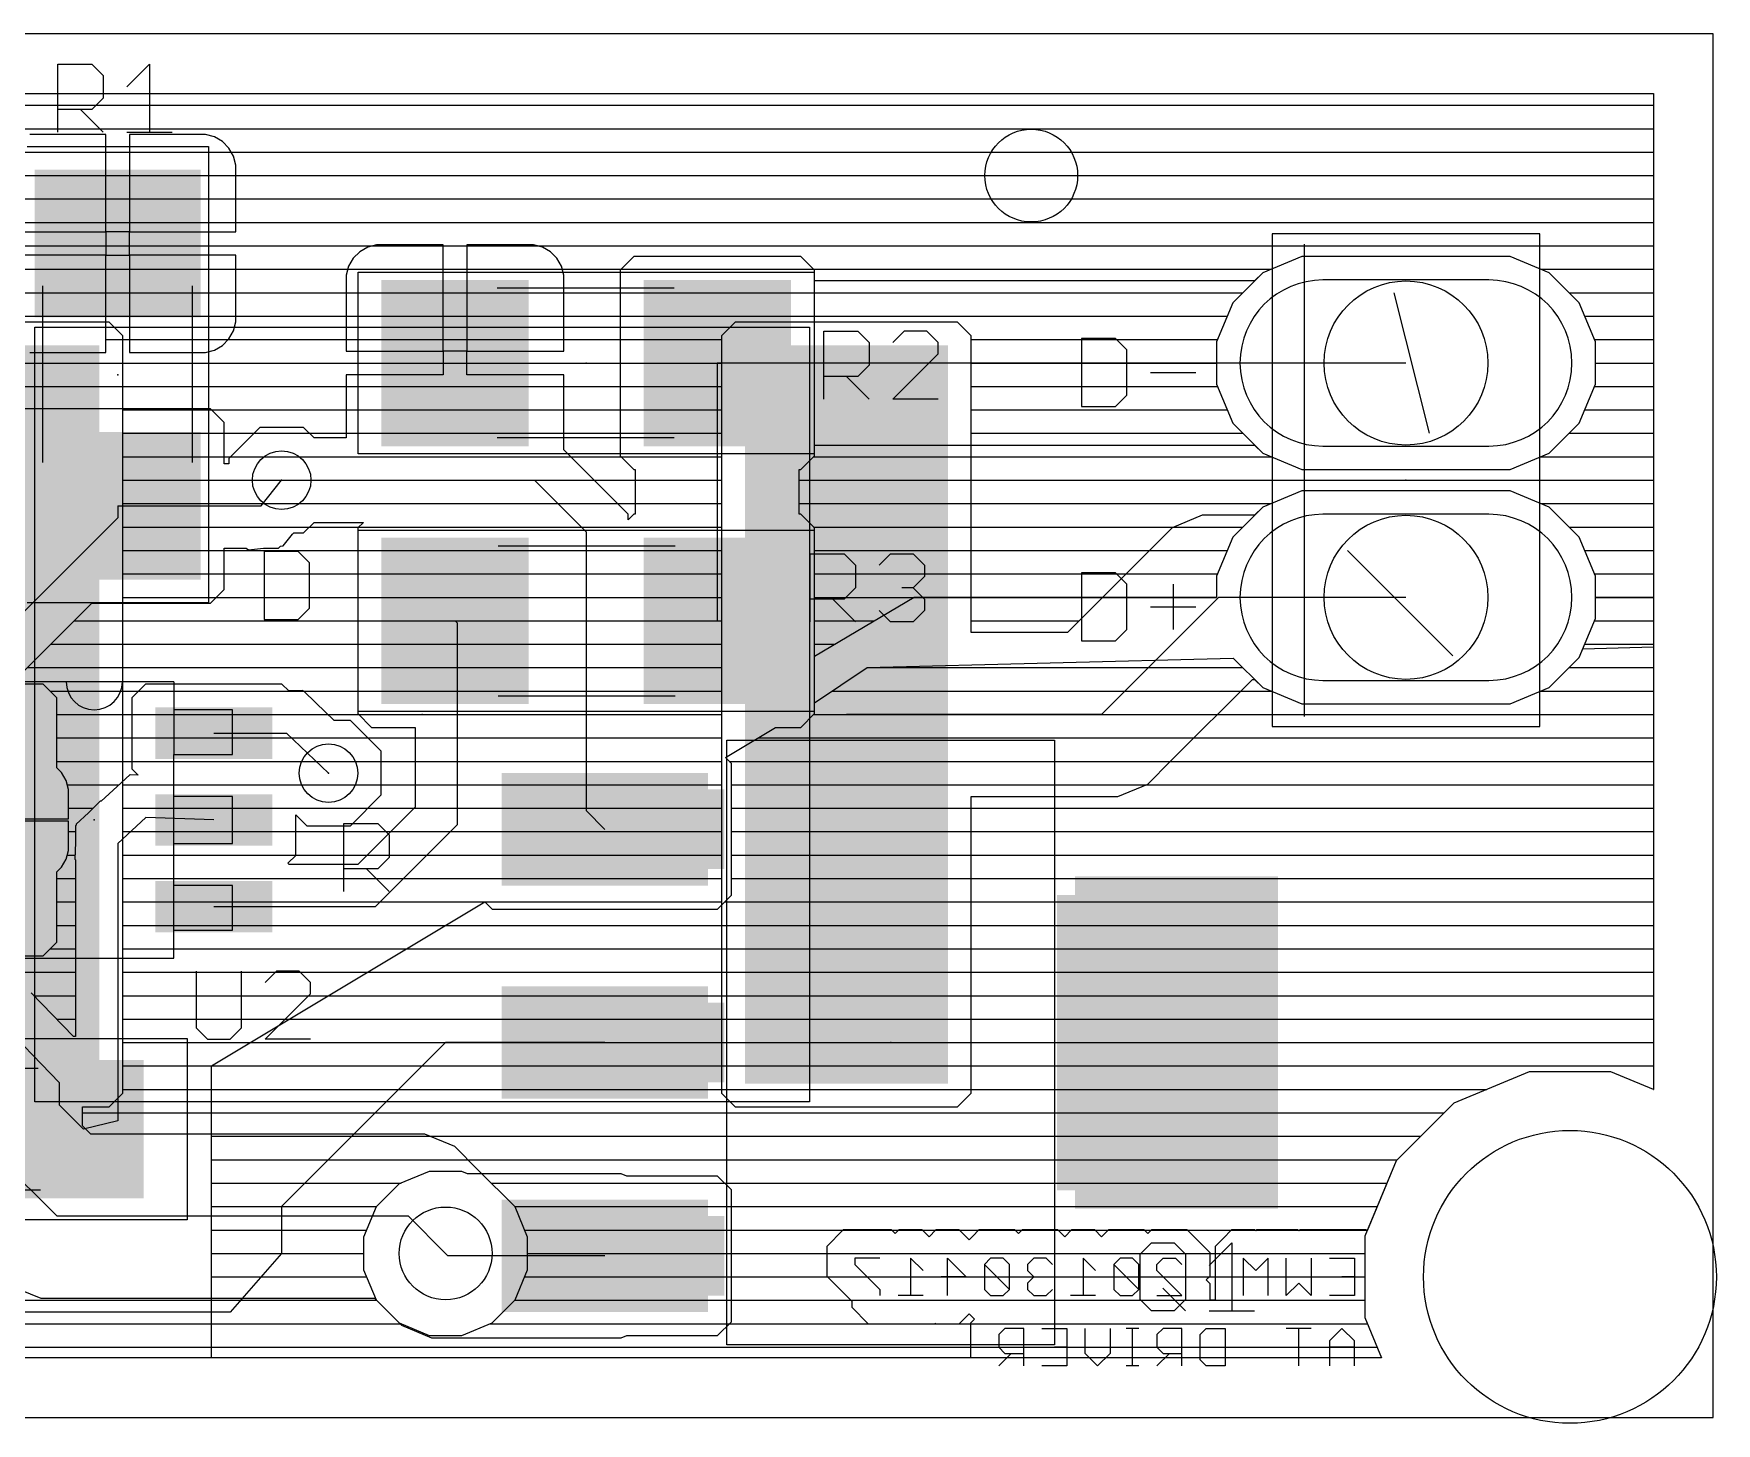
# Model space of a CAD drawing. Extents: x 0 to 1.18, y 0 to 0.59.
# Drawn here: x 0.464 to 1.183, y -0.003 to 0.591 of the extents above; entities that cross this region are included whole.
import ezdxf

# ---------------------------------------------------------------- set-up
doc = ezdxf.new("R2010")
doc.units = 0
for name, color, linetype in [('1', 14, 'CONTINUOUS'), ('16', 174, 'CONTINUOUS'), ('17', 94, 'CONTINUOUS'), ('18', 94, 'CONTINUOUS'), ('20', 178, 'CONTINUOUS'), ('21', 251, 'CONTINUOUS'), ('22', 251, 'CONTINUOUS'), ('23', 178, 'CONTINUOUS'), ('24', 178, 'CONTINUOUS'), ('25', 251, 'CONTINUOUS'), ('39', 14, 'CONTINUOUS'), ('51', 251, 'CONTINUOUS')]:
    doc.layers.add(name, color=color, linetype=linetype)

# ---------------------------------------------------------------- blocks, each defined once
blk = doc.blocks.new('RECT')
blk.add_solid([(-0.5, -0.5), (0.5, -0.5), (-0.5, 0.5), (0.5, 0.5)])
blk = doc.blocks.new('PIE')
blk.add_circle((0, 0), 0.5)
blk = doc.blocks.new('LONGP100')
blk.add_lwpolyline([(-0.5, -0.5), (0.5, -0.5, 1), (0.5, 0.5), (-0.5, 0.5, 1)], format="xyb", close=True)
blk = doc.blocks.new('ROUNDV')
blk.add_circle((0, 0), 0.5)

msp = doc.modelspace()

# ---------------------------------------------------------------- linework, layer by layer
at = {"layer": '1'}
for p, q in [((0.14019, 0.565051), (1.155602, 0.565051)), ((1.155602, 0.565051), (1.155602, 0.35)), ((0.142283, 0.56), (1.155602, 0.56)), ((0.146425, 0.55), (1.155602, 0.55)), ((0.495, 0.54748), (0.462533, 0.54748)), ((0.495, 0.505985), (0.495, 0.54748)), ((0.537467, 0.54748), (0.505, 0.54748)), ((0.505, 0.54748), (0.505, 0.505985)), ((0.541282, 0.546458), (0.537467, 0.54748)), ((0.544702, 0.544483), (0.541282, 0.546458)), ((0.495, 0.54), (0.505, 0.54)), ((0.547495, 0.54169), (0.544702, 0.544483)), ((0.54947, 0.53827), (0.547495, 0.54169)), ((0.548471, 0.54), (1.155602, 0.54)), ((0.550492, 0.534455), (0.54947, 0.53827)), ((0.550492, 0.505984), (0.550492, 0.534455)), ((0.495, 0.53), (0.505, 0.53)), ((0.550492, 0.53), (1.155602, 0.53)), ((0.495, 0.52), (0.505, 0.52)), ((0.550492, 0.52), (1.155602, 0.52)), ((0.405, 0.505984), (0.495, 0.505984)), ((0.495, 0.51), (0.505, 0.51)), ((0.505, 0.505985), (0.495, 0.505985)), ((0.495, 0.505984), (0.495, 0.495984)), ((0.505, 0.495984), (0.505, 0.505984)), ((0.505, 0.505984), (0.550492, 0.505984)), ((0.550492, 0.51), (1.155602, 0.51)), ((0.405, 0.5), (0.495, 0.5)), ((0.495, 0.495984), (0.449508, 0.495984)), ((0.495, 0.454488), (0.495, 0.495984)), ((0.495, 0.495984), (0.505, 0.495984)), ((0.505, 0.5), (0.608709, 0.5)), ((0.550492, 0.495984), (0.505, 0.495984)), ((0.505, 0.495984), (0.505, 0.454488)), ((0.550492, 0.467513), (0.550492, 0.495984)), ((0.603309, 0.497495), (0.600517, 0.494702)), ((0.60673, 0.49947), (0.603309, 0.497495)), ((0.610545, 0.500492), (0.60673, 0.49947)), ((0.639016, 0.500492), (0.610545, 0.500492)), ((0.639016, 0.455), (0.639016, 0.500492)), ((0.639016, 0.5), (0.649015, 0.5)), ((0.677487, 0.500492), (0.649015, 0.500492)), ((0.649015, 0.500492), (0.649015, 0.455)), ((0.681302, 0.49947), (0.677487, 0.500492)), ((0.679323, 0.5), (1.155602, 0.5)), ((0.684722, 0.497495), (0.681302, 0.49947)), ((0.687515, 0.494702), (0.684722, 0.497495)), ((0.495, 0.49), (0.505, 0.49)), ((0.550492, 0.49), (0.598199, 0.49)), ((0.598542, 0.491282), (0.59752, 0.487467)), ((0.600517, 0.494702), (0.598542, 0.491282)), ((0.639016, 0.49), (0.649015, 0.49)), ((0.689489, 0.491282), (0.687515, 0.494702)), ((0.690512, 0.487467), (0.689489, 0.491282)), ((0.689833, 0.49), (0.714854, 0.49)), ((0.720346, 0.495492), (0.714488, 0.489634)), ((0.714488, 0.489634), (0.714488, 0.410366)), ((0.791622, 0.495492), (0.720346, 0.495492)), ((0.79748, 0.489634), (0.791622, 0.495492)), ((0.797114, 0.49), (0.992413, 0.49)), ((0.79748, 0.485), (0.79748, 0.489634)), ((0.988831, 0.488516), (0.985315, 0.485)), ((1.00553, 0.495433), (0.988831, 0.488516)), ((1.09447, 0.495433), (1.00553, 0.495433)), ((1.111169, 0.488516), (1.09447, 0.495433)), ((1.107587, 0.49), (1.155602, 0.49)), ((1.123949, 0.475736), (1.111169, 0.488516)), ((0.59752, 0.487467), (0.59752, 0.455)), ((0.690512, 0.455), (0.690512, 0.487467)), ((0.985315, 0.485), (0.79748, 0.485)), ((0.495, 0.48), (0.505, 0.48)), ((0.550492, 0.48), (0.59752, 0.48)), ((0.639016, 0.48), (0.649015, 0.48)), ((0.690512, 0.48), (0.714488, 0.48)), ((1.119685, 0.48), (1.155602, 0.48)), ((1.130866, 0.459037), (1.123949, 0.475736)), ((0.495, 0.47), (0.505, 0.47)), ((0.54947, 0.463698), (0.550492, 0.467513)), ((0.550492, 0.47), (0.59752, 0.47)), ((0.639016, 0.47), (0.649015, 0.47)), ((0.690512, 0.47), (0.714488, 0.47)), ((1.126325, 0.47), (1.155602, 0.47)), ((0.495, 0.46), (0.505, 0.46)), ((0.544702, 0.457485), (0.547495, 0.460278)), ((0.547217, 0.46), (0.59752, 0.46)), ((0.547495, 0.460278), (0.54947, 0.463698)), ((0.639016, 0.46), (0.649015, 0.46)), ((0.690512, 0.46), (0.714488, 0.46)), ((1.130467, 0.46), (1.155602, 0.46)), ((0.462533, 0.454488), (0.495, 0.454488)), ((0.505, 0.454488), (0.537467, 0.454488)), ((0.537467, 0.454488), (0.541282, 0.45551)), ((0.541282, 0.45551), (0.544702, 0.457485)), ((0.59752, 0.455), (0.639015, 0.455)), ((0.639015, 0.455), (0.639015, 0.445)), ((0.649015, 0.455), (0.639016, 0.455)), ((0.649016, 0.445), (0.649016, 0.455)), ((0.649016, 0.455), (0.690512, 0.455)), ((1.130866, 0.440963), (1.130866, 0.459037)), ((0.185456, 0.45), (0.639015, 0.45)), ((0.649016, 0.45), (0.714488, 0.45)), ((1.05, 0.45), (0.755984, 0.45)), ((0.755984, 0.45), (0.755984, 0.34)), ((1.130866, 0.45), (1.155602, 0.45)), ((0.175456, 0.44), (0.59752, 0.44)), ((0.639015, 0.445), (0.59752, 0.445)), ((0.59752, 0.445), (0.59752, 0.418)), ((0.690512, 0.445), (0.649016, 0.445)), ((0.690512, 0.412944), (0.690512, 0.445)), ((0.690512, 0.44), (0.714488, 0.44)), ((1.123949, 0.424264), (1.130866, 0.440963)), ((1.130467, 0.44), (1.155602, 0.44)), ((0.539634, 0.430512), (0.460366, 0.430512)), ((0.545492, 0.424654), (0.539634, 0.430512)), ((0.540146, 0.43), (0.59752, 0.43)), ((0.545492, 0.407016), (0.545492, 0.424654)), ((0.690512, 0.43), (0.714488, 0.43)), ((1.111169, 0.411484), (1.123949, 0.424264)), ((1.126325, 0.43), (1.155602, 0.43)), ((0.545492, 0.42), (0.55818, 0.42)), ((0.56068, 0.4225), (0.5475, 0.40932)), ((0.57932, 0.4225), (0.56068, 0.4225)), ((0.58382, 0.418), (0.57932, 0.4225)), ((0.58182, 0.42), (0.59752, 0.42)), ((0.59752, 0.418), (0.58382, 0.418)), ((0.690512, 0.42), (0.714488, 0.42)), ((1.119685, 0.42), (1.155602, 0.42)), ((0.545492, 0.41), (0.54818, 0.41)), ((0.707456, 0.396), (0.690512, 0.412944)), ((0.693456, 0.41), (0.714854, 0.41)), ((0.714488, 0.410366), (0.720346, 0.404508)), ((0.791622, 0.404508), (0.79748, 0.410366)), ((0.797115, 0.41), (0.992413, 0.41)), ((0.79748, 0.410366), (0.79748, 0.415)), ((0.79748, 0.415), (0.985315, 0.415)), ((0.985315, 0.415), (0.988831, 0.411484)), ((0.988831, 0.411484), (1.00553, 0.404567)), ((1.09447, 0.404567), (1.111169, 0.411484)), ((1.107587, 0.41), (1.155602, 0.41)), ((0.5475, 0.407016), (0.545492, 0.407016)), ((0.5475, 0.40932), (0.5475, 0.407016)), ((0.720346, 0.404508), (0.720984, 0.404508)), ((0.720984, 0.404508), (0.720984, 0.385492)), ((0.790984, 0.385492), (0.790984, 0.404508)), ((0.790984, 0.404508), (0.791622, 0.404508)), ((1.00553, 0.404567), (1.09447, 0.404567)), ((0.561205, 0.389016), (0.57, 0.4)), ((0.57, 0.4), (0.678, 0.4)), ((0.678, 0.4), (0.7, 0.378)), ((0.703456, 0.4), (0.720984, 0.4)), ((0.718, 0.385456), (0.707456, 0.396)), ((0.790984, 0.4), (1.155602, 0.4)), ((1.00553, 0.395433), (0.988831, 0.388516)), ((1.09447, 0.395433), (1.00553, 0.395433)), ((1.111169, 0.388516), (1.09447, 0.395433)), ((0.5, 0.389016), (0.5, 0.384)), ((0.5, 0.389016), (0.561205, 0.389016)), ((0.713456, 0.39), (0.720984, 0.39)), ((0.790984, 0.39), (0.992413, 0.39)), ((0.988831, 0.388516), (0.976051, 0.375736)), ((1.107587, 0.39), (1.155602, 0.39)), ((1.123949, 0.375736), (1.111169, 0.388516)), ((0.5, 0.384), (0.439, 0.323)), ((0.57932, 0.3775), (0.58382, 0.382)), ((0.58382, 0.382), (0.604886, 0.382)), ((0.604886, 0.382), (0.60252, 0.379634)), ((0.720346, 0.385492), (0.718, 0.383146)), ((0.718, 0.383146), (0.718, 0.385456)), ((0.720984, 0.385492), (0.720346, 0.385492)), ((0.791622, 0.385492), (0.790984, 0.385492)), ((0.79748, 0.379634), (0.791622, 0.385492)), ((0.570595, 0.371945), (0.574634, 0.37699)), ((0.574634, 0.37699), (0.575145, 0.3775)), ((0.575145, 0.3775), (0.57932, 0.3775)), ((0.58182, 0.38), (0.602886, 0.38)), ((0.60252, 0.379634), (0.60252, 0.300366)), ((0.7, 0.378), (0.7, 0.258976)), ((0.797114, 0.38), (0.980315, 0.38)), ((0.79748, 0.324754), (0.79748, 0.379634)), ((0.976051, 0.375736), (0.969134, 0.359037)), ((1.119685, 0.38), (1.155602, 0.38)), ((1.130866, 0.359037), (1.123949, 0.375736)), ((0.545492, 0.353377), (0.545492, 0.371016)), ((0.545492, 0.371016), (0.554886, 0.371016)), ((0.545492, 0.37), (0.60252, 0.37)), ((0.554886, 0.371016), (0.555774, 0.370305)), ((0.555774, 0.370305), (0.562197, 0.371016)), ((0.562197, 0.371016), (0.568661, 0.371016)), ((0.568661, 0.371016), (0.569465, 0.37182)), ((0.569465, 0.37182), (0.570595, 0.371945)), ((0.79748, 0.37), (0.973675, 0.37)), ((1.126325, 0.37), (1.155602, 0.37)), ((0.545492, 0.36), (0.60252, 0.36)), ((0.79748, 0.36), (0.969533, 0.36)), ((1.130467, 0.36), (1.155602, 0.36)), ((0.539634, 0.34752), (0.545492, 0.353377)), ((0.969134, 0.359037), (0.969134, 0.35)), ((1.130866, 0.35), (1.130866, 0.359037)), ((0.457, 0.315544), (0.488975, 0.34752)), ((0.488975, 0.34752), (0.539634, 0.34752)), ((0.542115, 0.35), (0.60252, 0.35)), ((0.84, 0.35), (0.79748, 0.324754)), ((0.79748, 0.35), (0.969134, 0.35)), ((0.969134, 0.35), (0.84, 0.35)), ((1.155602, 0.35), (1.130866, 0.35)), ((1.130866, 0.35), (1.155602, 0.35)), ((0.481456, 0.34), (0.60252, 0.34)), ((0.645, 0.339016), (0.644016, 0.34)), ((0.645, 0.253), (0.645, 0.339016)), ((0.79748, 0.34), (0.823158, 0.34)), ((0.471456, 0.33), (0.60252, 0.33)), ((0.79748, 0.33), (0.806316, 0.33)), ((0.82, 0.32), (0.976204, 0.324111)), ((0.976204, 0.324111), (0.988831, 0.311484)), ((1.111169, 0.311484), (1.123949, 0.324264)), ((1.123949, 0.324264), (1.125513, 0.32804)), ((1.125513, 0.32804), (1.155602, 0.328832)), ((1.155602, 0.328832), (1.155602, 0.139962)), ((0.461456, 0.32), (0.60252, 0.32)), ((0.79748, 0.304987), (0.82, 0.32)), ((0.82, 0.32), (0.980315, 0.32)), ((1.119685, 0.32), (1.155602, 0.32)), ((0.468142, 0.313), (0.457, 0.313)), ((0.474, 0.307142), (0.468142, 0.313)), ((0.471142, 0.31), (0.508858, 0.31)), ((0.511858, 0.313), (0.506, 0.307142)), ((0.570142, 0.313), (0.511858, 0.313)), ((0.573103, 0.310039), (0.570142, 0.313)), ((0.578939, 0.310205), (0.573103, 0.310039)), ((0.579156, 0.31), (0.578939, 0.310205)), ((0.579456, 0.31), (0.579156, 0.31)), ((0.579156, 0.31), (0.60252, 0.31)), ((0.584546, 0.30491), (0.579456, 0.31)), ((0.805, 0.31), (0.992413, 0.31)), ((0.988831, 0.311484), (1.00553, 0.304567)), ((1.09447, 0.304567), (1.111169, 0.311484)), ((1.107587, 0.31), (1.155602, 0.31)), ((0.474, 0.277213), (0.474, 0.307142)), ((0.506, 0.307142), (0.506, 0.276858)), ((0.592392, 0.2975), (0.584546, 0.30491)), ((0.79748, 0.300366), (0.79748, 0.304987)), ((1.00553, 0.304567), (1.09447, 0.304567)), ((0.474, 0.3), (0.506, 0.3)), ((0.589745, 0.3), (0.602885, 0.3)), ((0.59932, 0.2975), (0.592392, 0.2975)), ((0.6125, 0.28432), (0.59932, 0.2975)), ((0.60252, 0.300366), (0.608377, 0.294508)), ((0.791622, 0.294508), (0.79748, 0.300366)), ((0.797115, 0.3), (1.155602, 0.3)), ((0.474, 0.29), (0.506, 0.29)), ((0.541, 0.292), (0.572, 0.292)), ((0.572, 0.292), (0.59, 0.275)), ((0.60682, 0.29), (0.627, 0.29)), ((0.608377, 0.294508), (0.627, 0.294508)), ((0.627, 0.294508), (0.627, 0.260456)), ((0.759444, 0.281666), (0.780847, 0.294508)), ((0.773333, 0.29), (1.155602, 0.29)), ((0.780847, 0.294508), (0.791622, 0.294508)), ((0.6125, 0.26568), (0.6125, 0.28432)), ((0.761988, 0.279122), (0.759444, 0.281666)), ((0.474, 0.28), (0.506, 0.28)), ((0.476003, 0.27521), (0.474, 0.277213)), ((0.477978, 0.27179), (0.476003, 0.27521)), ((0.505169, 0.274246), (0.499768, 0.269206)), ((0.505264, 0.274243), (0.505169, 0.274246)), ((0.505333, 0.274307), (0.505264, 0.274243)), ((0.508697, 0.27416), (0.505333, 0.274307)), ((0.506, 0.276858), (0.508697, 0.27416)), ((0.6125, 0.28), (0.627, 0.28)), ((0.76111, 0.28), (1.155602, 0.28)), ((0.761988, 0.222846), (0.761988, 0.279122)), ((0.479, 0.267975), (0.477978, 0.27179)), ((0.478457, 0.27), (0.500619, 0.27)), ((0.479, 0.2555), (0.479, 0.267975)), ((0.499768, 0.269206), (0.492998, 0.263)), ((0.6125, 0.27), (0.627, 0.27)), ((0.761988, 0.27), (1.155602, 0.27)), ((0.479, 0.26), (0.489544, 0.26)), ((0.492544, 0.263), (0.487548, 0.258004)), ((0.492998, 0.263), (0.492544, 0.263)), ((0.59932, 0.2525), (0.6125, 0.26568)), ((0.627, 0.260456), (0.602544, 0.236)), ((0.60682, 0.26), (0.626544, 0.26)), ((0.7, 0.258976), (0.707992, 0.250984)), ((0.761988, 0.26), (1.155602, 0.26)), ((0.439501, 0.2555), (0.479, 0.2555)), ((0.479, 0.2545), (0.439501, 0.2545)), ((0.479, 0.242025), (0.479, 0.2545)), ((0.482321, 0.252777), (0.482, 0.252456)), ((0.482, 0.252456), (0.482, 0.245391)), ((0.482341, 0.253231), (0.482321, 0.252777)), ((0.487548, 0.258004), (0.482341, 0.253231)), ((0.512, 0.256), (0.5, 0.245)), ((0.541, 0.255), (0.512, 0.256)), ((0.576, 0.239858), (0.576, 0.25718)), ((0.576, 0.25718), (0.58068, 0.2525)), ((0.58068, 0.2525), (0.59932, 0.2525)), ((0.61, 0.218), (0.645, 0.253)), ((0.479, 0.25), (0.482, 0.25)), ((0.482, 0.245391), (0.481693, 0.238333)), ((0.5, 0.245), (0.5, 0.126535)), ((0.576, 0.25), (0.616544, 0.25)), ((0.761988, 0.25), (1.155602, 0.25)), ((0.476003, 0.23479), (0.477978, 0.23821)), ((0.477978, 0.23821), (0.479, 0.242025)), ((0.478457, 0.24), (0.481766, 0.24)), ((0.481693, 0.238333), (0.482, 0.237998)), ((0.482, 0.237998), (0.482, 0.162527)), ((0.572642, 0.2365), (0.576, 0.239858)), ((0.576, 0.24), (0.606544, 0.24)), ((0.761988, 0.24), (1.155602, 0.24)), ((0.474, 0.232787), (0.476003, 0.23479)), ((0.474, 0.202858), (0.474, 0.232787)), ((0.474, 0.23), (0.482, 0.23)), ((0.573142, 0.236), (0.572642, 0.2365)), ((0.602544, 0.236), (0.573142, 0.236)), ((0.761988, 0.23), (1.155602, 0.23)), ((0.75613, 0.216988), (0.761988, 0.222846)), ((0.474, 0.22), (0.482, 0.22)), ((0.54, 0.15), (0.656776, 0.220066)), ((0.541, 0.218), (0.61, 0.218)), ((0.656667, 0.22), (0.656842, 0.22)), ((0.656776, 0.220066), (0.659854, 0.216988)), ((0.659854, 0.216988), (0.75613, 0.216988)), ((0.759142, 0.22), (1.155602, 0.22)), ((0.474, 0.21), (0.482, 0.21)), ((0.64, 0.21), (1.155602, 0.21)), ((0.468142, 0.197), (0.474, 0.202858)), ((0.409858, 0.197), (0.468142, 0.197)), ((0.471142, 0.2), (0.482, 0.2)), ((0.623333, 0.2), (1.155602, 0.2)), ((0.454565, 0.19), (0.482, 0.19)), ((0.606667, 0.19), (1.155602, 0.19)), ((0.481151, 0.162527), (0.463, 0.181283)), ((0.464242, 0.18), (0.482, 0.18)), ((0.59, 0.18), (1.155602, 0.18)), ((0.445, 0.174), (0.475, 0.143)), ((0.473919, 0.17), (0.482, 0.17)), ((0.573333, 0.17), (1.155602, 0.17)), ((0.482, 0.162527), (0.481151, 0.162527)), ((0.556667, 0.16), (1.155602, 0.16)), ((0.64, 0.16), (0.57, 0.09)), ((0.707992, 0.16), (0.64, 0.16)), ((0.707992, 0.16), (0.952008, 0.16)), ((0.54, 0.0255), (0.54, 0.15)), ((0.54, 0.15), (1.155602, 0.15)), ((1.102595, 0.1475), (1.070435, 0.134179)), ((1.137405, 0.1475), (1.102595, 0.1475)), ((1.155602, 0.139962), (1.137405, 0.1475)), ((0.475, 0.143), (0.475, 0.133465)), ((0.54, 0.14), (1.084489, 0.14)), ((1.155511, 0.14), (1.155602, 0.14)), ((0.475, 0.133465), (0.485465, 0.123)), ((0.54, 0.13), (1.066256, 0.13)), ((1.070435, 0.134179), (1.045821, 0.109565)), ((0.5, 0.126535), (0.485465, 0.123)), ((0.54, 0.12), (1.056256, 0.12)), ((0.54, 0.11), (1.046256, 0.11)), ((1.045821, 0.109565), (1.0325, 0.077405)), ((0.633038, 0.105), (0.620174, 0.099672)), ((0.646962, 0.105), (0.633038, 0.105)), ((0.649338, 0.104016), (0.646962, 0.105)), ((0.714954, 0.104016), (0.649338, 0.104016)), ((0.717378, 0.103012), (0.714954, 0.104016)), ((0.75613, 0.103012), (0.717378, 0.103012)), ((0.761988, 0.097154), (0.75613, 0.103012)), ((0.54, 0.1), (0.620967, 0.1)), ((0.620174, 0.099672), (0.610328, 0.089826)), ((0.759142, 0.1), (1.041859, 0.1)), ((0.761988, 0.040877), (0.761988, 0.097154)), ((0.54, 0.09), (0.610503, 0.09)), ((0.57, 0.09), (0.57, 0.07)), ((0.610328, 0.089826), (0.605, 0.076962)), ((0.761988, 0.09), (1.037717, 0.09)), ((0.54, 0.08), (0.606258, 0.08)), ((0.761988, 0.08), (1.033575, 0.08)), ((0.605, 0.076962), (0.605, 0.063038)), ((1.0325, 0.077405), (1.0325, 0.042595)), ((0.54, 0.07), (0.605, 0.07)), ((0.57, 0.07), (0.548, 0.045)), ((0.640984, 0.069016), (0.64, 0.07)), ((0.707992, 0.069016), (0.640984, 0.069016)), ((0.761988, 0.07), (1.0325, 0.07)), ((0.54, 0.06), (0.606258, 0.06)), ((0.605, 0.063038), (0.610328, 0.050174)), ((0.761988, 0.06), (1.0325, 0.06)), ((0.548, 0.045), (0.139, 0.045)), ((0.54, 0.05), (0.610502, 0.05)), ((0.610328, 0.050174), (0.621158, 0.039344)), ((0.761988, 0.05), (1.0325, 0.05)), ((0.54, 0.04), (0.620502, 0.04)), ((0.621158, 0.039344), (0.634022, 0.034016)), ((0.75613, 0.03502), (0.761988, 0.040877)), ((0.761111, 0.04), (1.033575, 0.04)), ((1.0325, 0.042595), (1.039581, 0.0255)), ((0.54, 0.03), (1.037717, 0.03)), ((0.634022, 0.034016), (0.714954, 0.034016)), ((0.714954, 0.034016), (0.717378, 0.03502)), ((0.717378, 0.03502), (0.75613, 0.03502)), ((1.039581, 0.0255), (0.54, 0.0255))]:
    msp.add_line(p, q, dxfattribs=at)
at = {"layer": '16'}
for p, q in [((0.14019, 0.565051), (1.155602, 0.565051)), ((1.155602, 0.565051), (1.155602, 0.139962)), ((0.142283, 0.56), (1.155602, 0.56)), ((0.146425, 0.55), (1.155602, 0.55)), ((0.1475, 0.54), (1.155602, 0.54)), ((0.1475, 0.53), (1.155602, 0.53)), ((0.1475, 0.52), (1.155602, 0.52)), ((0.146425, 0.51), (1.155602, 0.51)), ((0.142283, 0.5), (1.155602, 0.5)), ((0.138141, 0.49), (0.992413, 0.49)), ((0.988831, 0.488516), (0.976051, 0.475736)), ((1.00553, 0.495433), (0.988831, 0.488516)), ((1.09447, 0.495433), (1.00553, 0.495433)), ((1.111169, 0.488516), (1.09447, 0.495433)), ((1.107587, 0.49), (1.155602, 0.49)), ((1.123949, 0.475736), (1.111169, 0.488516)), ((0.133744, 0.48), (0.980315, 0.48)), ((0.976051, 0.475736), (0.969134, 0.459037)), ((1.119685, 0.48), (1.155602, 0.48)), ((1.130866, 0.459037), (1.123949, 0.475736)), ((0.123744, 0.47), (0.973675, 0.47)), ((0.496347, 0.46748), (0.401448, 0.46748)), ((0.502205, 0.461622), (0.496347, 0.46748)), ((0.763653, 0.46748), (0.757795, 0.461622)), ((0.858552, 0.46748), (0.763653, 0.46748)), ((0.864409, 0.461622), (0.858552, 0.46748)), ((1.126325, 0.47), (1.155602, 0.47)), ((0.502205, 0.138377), (0.502205, 0.461622)), ((0.502205, 0.46), (0.757795, 0.46)), ((0.757795, 0.461622), (0.757795, 0.138377)), ((0.864409, 0.335), (0.864409, 0.461622)), ((0.864409, 0.46), (0.969533, 0.46)), ((1.130467, 0.46), (1.155602, 0.46)), ((0.969134, 0.459037), (0.969134, 0.440963)), ((1.130866, 0.440963), (1.130866, 0.459037)), ((0.502205, 0.45), (0.757795, 0.45)), ((0.864409, 0.45), (0.969134, 0.45)), ((1.130866, 0.45), (1.155602, 0.45)), ((0.502205, 0.44), (0.757795, 0.44)), ((0.864409, 0.44), (0.969533, 0.44)), ((0.969134, 0.440963), (0.976051, 0.424264)), ((1.123949, 0.424264), (1.130866, 0.440963)), ((1.130467, 0.44), (1.155602, 0.44)), ((0.502205, 0.43), (0.757795, 0.43)), ((0.864409, 0.43), (0.973675, 0.43)), ((0.976051, 0.424264), (0.988831, 0.411484)), ((1.111169, 0.411484), (1.123949, 0.424264)), ((1.126325, 0.43), (1.155602, 0.43)), ((0.502205, 0.42), (0.757795, 0.42)), ((0.864409, 0.42), (0.980315, 0.42)), ((1.119685, 0.42), (1.155602, 0.42)), ((0.502205, 0.41), (0.757795, 0.41)), ((0.864409, 0.41), (0.992413, 0.41)), ((0.988831, 0.411484), (1.00553, 0.404567)), ((1.09447, 0.404567), (1.111169, 0.411484)), ((1.107587, 0.41), (1.155602, 0.41)), ((1.00553, 0.404567), (1.09447, 0.404567)), ((0.502205, 0.4), (0.757795, 0.4)), ((0.864409, 0.4), (1.155602, 0.4)), ((1.00553, 0.395433), (0.988831, 0.388516)), ((1.09447, 0.395433), (1.00553, 0.395433)), ((1.111169, 0.388516), (1.09447, 0.395433)), ((0.502205, 0.39), (0.757795, 0.39)), ((0.864409, 0.39), (0.992413, 0.39)), ((0.988831, 0.388516), (0.985315, 0.385)), ((1.107587, 0.39), (1.155602, 0.39)), ((1.123949, 0.375736), (1.111169, 0.388516)), ((0.963038, 0.385), (0.950174, 0.379672)), ((0.985315, 0.385), (0.963038, 0.385)), ((0.502205, 0.38), (0.757795, 0.38)), ((0.864409, 0.38), (0.950967, 0.38)), ((0.950174, 0.379672), (0.905502, 0.335)), ((1.119685, 0.38), (1.155602, 0.38)), ((1.130866, 0.359037), (1.123949, 0.375736)), ((0.502205, 0.37), (0.757795, 0.37)), ((0.864409, 0.37), (0.940503, 0.37)), ((1.126325, 0.37), (1.155602, 0.37)), ((0.502205, 0.36), (0.757795, 0.36)), ((0.864409, 0.36), (0.930503, 0.36)), ((1.130467, 0.36), (1.155602, 0.36)), ((1.130866, 0.340963), (1.130866, 0.359037)), ((0.502205, 0.35), (0.757795, 0.35)), ((0.864409, 0.35), (0.920503, 0.35)), ((0.97, 0.35), (0.92, 0.3)), ((1.05, 0.35), (0.97, 0.35)), ((1.130866, 0.35), (1.155602, 0.35)), ((0.502205, 0.34), (0.757795, 0.34)), ((0.864409, 0.34), (0.910503, 0.34)), ((1.123949, 0.324264), (1.130866, 0.340963)), ((1.130467, 0.34), (1.155602, 0.34)), ((0.905502, 0.335), (0.864409, 0.335)), ((0.502205, 0.33), (0.757795, 0.33)), ((1.111169, 0.311484), (1.123949, 0.324264)), ((1.126325, 0.33), (1.155602, 0.33)), ((0.502205, 0.32), (0.757795, 0.32)), ((1.119685, 0.32), (1.155602, 0.32)), ((0.502205, 0.31), (0.757795, 0.31)), ((0.949672, 0.280174), (0.984497, 0.315)), ((0.979497, 0.31), (0.992413, 0.31)), ((0.984497, 0.315), (0.985315, 0.315)), ((0.985315, 0.315), (0.988831, 0.311484)), ((0.988831, 0.311484), (1.00553, 0.304567)), ((1.09447, 0.304567), (1.111169, 0.311484)), ((1.107587, 0.31), (1.155602, 0.31)), ((1.00553, 0.304567), (1.09447, 0.304567)), ((0.502205, 0.3), (0.757795, 0.3)), ((0.92, 0.3), (0.811102, 0.3)), ((0.969497, 0.3), (1.155602, 0.3)), ((0.502205, 0.29), (0.757795, 0.29)), ((0.959497, 0.29), (1.155602, 0.29)), ((0.939826, 0.270328), (0.949672, 0.280174)), ((0.502205, 0.28), (0.757795, 0.28)), ((0.949497, 0.28), (1.155602, 0.28)), ((0.502205, 0.27), (0.757795, 0.27)), ((0.926962, 0.265), (0.939826, 0.270328)), ((0.939033, 0.27), (1.155602, 0.27)), ((0.502205, 0.26), (0.757795, 0.26)), ((0.864409, 0.138377), (0.864409, 0.265)), ((0.864409, 0.265), (0.926962, 0.265)), ((0.864409, 0.26), (1.155602, 0.26)), ((0.502205, 0.25), (0.757795, 0.25)), ((0.864409, 0.25), (1.155602, 0.25)), ((0.502205, 0.24), (0.757795, 0.24)), ((0.864409, 0.24), (1.155602, 0.24)), ((0.502205, 0.23), (0.757795, 0.23)), ((0.864409, 0.23), (1.155602, 0.23)), ((0.502205, 0.22), (0.757795, 0.22)), ((0.864409, 0.22), (1.155602, 0.22)), ((0.502205, 0.21), (0.757795, 0.21)), ((0.864409, 0.21), (1.155602, 0.21)), ((0.502205, 0.2), (0.757795, 0.2)), ((0.864409, 0.2), (1.155602, 0.2)), ((0.502205, 0.19), (0.757795, 0.19)), ((0.864409, 0.19), (1.155602, 0.19)), ((0.502205, 0.18), (0.757795, 0.18)), ((0.864409, 0.18), (1.155602, 0.18)), ((0.502205, 0.17), (0.757795, 0.17)), ((0.864409, 0.17), (1.155602, 0.17)), ((0.502205, 0.16), (0.757795, 0.16)), ((0.864409, 0.16), (1.155602, 0.16)), ((0.502205, 0.15), (0.757795, 0.15)), ((0.864409, 0.15), (1.155602, 0.15)), ((1.102595, 0.1475), (1.070435, 0.134179)), ((1.137405, 0.1475), (1.102595, 0.1475)), ((1.155602, 0.139962), (1.137405, 0.1475)), ((0.496347, 0.13252), (0.502205, 0.138377)), ((0.502205, 0.14), (0.757795, 0.14)), ((0.757795, 0.138377), (0.763653, 0.13252)), ((0.858552, 0.13252), (0.864409, 0.138377)), ((0.864409, 0.14), (1.084489, 0.14)), ((1.155511, 0.14), (1.155602, 0.14)), ((0.485, 0.124497), (0.485, 0.13252)), ((0.485, 0.13252), (0.496347, 0.13252)), ((0.485, 0.13), (1.066256, 0.13)), ((0.763653, 0.13252), (0.858552, 0.13252)), ((1.070435, 0.134179), (1.045821, 0.109565)), ((0.488592, 0.120905), (0.485, 0.124497)), ((0.631056, 0.120905), (0.488592, 0.120905)), ((0.64392, 0.115577), (0.631056, 0.120905)), ((0.633242, 0.12), (1.056256, 0.12)), ((0.653766, 0.105731), (0.64392, 0.115577)), ((0.474094, 0.085906), (0.45, 0.11)), ((0.649497, 0.11), (1.046256, 0.11)), ((1.045821, 0.109565), (1.033402, 0.079582)), ((0.669672, 0.089826), (0.653766, 0.105731)), ((0.659497, 0.1), (1.041859, 0.1)), ((0.669497, 0.09), (1.037717, 0.09)), ((0.675, 0.076962), (0.669672, 0.089826)), ((0.624094, 0.085906), (0.474094, 0.085906)), ((0.624094, 0.085906), (0.64, 0.07)), ((0.673742, 0.08), (0.809767, 0.08)), ((0.809781, 0.080014), (0.802751, 0.072984)), ((0.830398, 0.080014), (0.809781, 0.080014)), ((0.831966, 0.078445), (0.830398, 0.080014)), ((0.830411, 0.08), (0.833521, 0.08)), ((0.833534, 0.080014), (0.831966, 0.078445)), ((0.843476, 0.080014), (0.833534, 0.080014)), ((0.846378, 0.077111), (0.843476, 0.080014)), ((0.843489, 0.08), (0.849268, 0.08)), ((0.849281, 0.080014), (0.846378, 0.077111)), ((0.859222, 0.080014), (0.849281, 0.080014)), ((0.86346, 0.075776), (0.859222, 0.080014)), ((0.859236, 0.08), (0.867683, 0.08)), ((0.867697, 0.080014), (0.865028, 0.077345)), ((0.882976, 0.080014), (0.867697, 0.080014)), ((0.884544, 0.078445), (0.882976, 0.080014)), ((0.882989, 0.08), (0.886099, 0.08)), ((0.886113, 0.080014), (0.884544, 0.078445)), ((0.901391, 0.080014), (0.886113, 0.080014)), ((0.904294, 0.077111), (0.901391, 0.080014)), ((0.901405, 0.08), (0.907184, 0.08)), ((0.907197, 0.080014), (0.904294, 0.077111)), ((0.917138, 0.080014), (0.907197, 0.080014)), ((0.920041, 0.077111), (0.917138, 0.080014)), ((0.917152, 0.08), (0.92293, 0.08)), ((0.922944, 0.080014), (0.920275, 0.077345)), ((0.938223, 0.080014), (0.922944, 0.080014)), ((0.939791, 0.078445), (0.938223, 0.080014)), ((0.938236, 0.08), (0.941346, 0.08)), ((0.94136, 0.080014), (0.939791, 0.078445)), ((0.956639, 0.080014), (0.94136, 0.080014)), ((0.966337, 0.070315), (0.956639, 0.080014)), ((0.956652, 0.08), (0.975509, 0.08)), ((0.975522, 0.080014), (0.971957, 0.076448)), ((0.985463, 0.080014), (0.975522, 0.080014)), ((0.985831, 0.079646), (0.985463, 0.080014)), ((0.985477, 0.08), (0.986184, 0.08)), ((0.986198, 0.080014), (0.985831, 0.079646)), ((1.003879, 0.080014), (0.986198, 0.080014)), ((1.004246, 0.079646), (1.003879, 0.080014)), ((1.003893, 0.08), (1.0046, 0.08)), ((1.004614, 0.080014), (1.004246, 0.079646)), ((1.03297, 0.080014), (1.004614, 0.080014)), ((1.033402, 0.079582), (1.03297, 0.080014)), ((1.032984, 0.08), (1.033575, 0.08)), ((0.675, 0.063038), (0.675, 0.076962)), ((0.802751, 0.072984), (0.802751, 0.060374)), ((0.865028, 0.077345), (0.86346, 0.075776)), ((0.920275, 0.077345), (0.920041, 0.077111)), ((0.971957, 0.076448), (0.968493, 0.072984)), ((0.968493, 0.072984), (0.968493, 0.050014)), ((0.675, 0.07), (0.802751, 0.07)), ((0.825427, 0.068014), (0.814751, 0.068014)), ((0.814751, 0.068014), (0.814751, 0.065345)), ((0.814751, 0.065345), (0.825427, 0.054669)), ((0.843843, 0.062676), (0.838505, 0.068014)), ((0.838505, 0.068014), (0.838505, 0.052)), ((0.854252, 0.052), (0.854252, 0.068014)), ((0.854252, 0.068014), (0.862258, 0.060007)), ((0.872667, 0.068014), (0.869999, 0.065345)), ((0.869999, 0.065345), (0.869999, 0.054669)), ((0.880674, 0.054669), (0.869999, 0.065345)), ((0.878005, 0.068014), (0.872667, 0.068014)), ((0.880674, 0.065345), (0.878005, 0.068014)), ((0.880674, 0.054669), (0.880674, 0.065345)), ((0.891083, 0.068014), (0.888414, 0.065345)), ((0.888414, 0.065345), (0.888414, 0.062676)), ((0.896421, 0.068014), (0.891083, 0.068014)), ((0.89909, 0.065345), (0.896421, 0.068014)), ((0.917506, 0.062676), (0.912168, 0.068014)), ((0.912168, 0.068014), (0.912168, 0.052)), ((0.927915, 0.068014), (0.925246, 0.065345)), ((0.925246, 0.065345), (0.925246, 0.054669)), ((0.935921, 0.054669), (0.925246, 0.065345)), ((0.933252, 0.068014), (0.927915, 0.068014)), ((0.935921, 0.065345), (0.933252, 0.068014)), ((0.935921, 0.054669), (0.935921, 0.065345)), ((0.943661, 0.065345), (0.94633, 0.068014)), ((0.943661, 0.062676), (0.943661, 0.065345)), ((0.94633, 0.068014), (0.951668, 0.068014)), ((0.951668, 0.068014), (0.954337, 0.065345)), ((0.966337, 0.060374), (0.966337, 0.070315)), ((0.966337, 0.07), (0.968493, 0.07)), ((0.985831, 0.062676), (0.980493, 0.068014)), ((0.980493, 0.068014), (0.980493, 0.052)), ((0.991169, 0.068014), (0.985831, 0.062676)), ((0.991169, 0.052), (0.991169, 0.068014)), ((0.998909, 0.052), (0.998909, 0.068014)), ((1.009584, 0.068014), (1.009584, 0.052)), ((1.017324, 0.068014), (1.028, 0.068014)), ((1.028, 0.068014), (1.028, 0.052)), ((0.669672, 0.050174), (0.675, 0.063038)), ((0.673741, 0.06), (0.803125, 0.06)), ((0.802751, 0.060374), (0.813427, 0.049698)), ((0.862258, 0.060007), (0.851583, 0.060007)), ((0.888414, 0.062676), (0.891083, 0.060007)), ((0.891083, 0.060007), (0.888414, 0.057338)), ((0.891083, 0.060007), (0.893752, 0.060007)), ((0.954337, 0.052), (0.943661, 0.062676)), ((0.964635, 0.058672), (0.966337, 0.060374)), ((0.966337, 0.05697), (0.964635, 0.058672)), ((0.965963, 0.06), (0.968493, 0.06)), ((1.028, 0.060007), (1.022662, 0.060007)), ((0.454269, 0.056234), (0.467133, 0.050906)), ((0.467133, 0.050906), (0.609597, 0.050906)), ((0.609597, 0.050906), (0.620174, 0.040328)), ((0.825427, 0.054669), (0.825427, 0.052)), ((0.843843, 0.052), (0.833167, 0.052)), ((0.869999, 0.054669), (0.872667, 0.052)), ((0.872667, 0.052), (0.878005, 0.052)), ((0.878005, 0.052), (0.880674, 0.054669)), ((0.888414, 0.057338), (0.888414, 0.054669)), ((0.888414, 0.054669), (0.891083, 0.052)), ((0.891083, 0.052), (0.896421, 0.052)), ((0.896421, 0.052), (0.89909, 0.054669)), ((0.917506, 0.052), (0.90683, 0.052)), ((0.925246, 0.054669), (0.927915, 0.052)), ((0.927915, 0.052), (0.933252, 0.052)), ((0.933252, 0.052), (0.935921, 0.054669)), ((0.943661, 0.052), (0.954337, 0.052)), ((0.966337, 0.050014), (0.966337, 0.05697)), ((1.004246, 0.057338), (0.998909, 0.052)), ((1.009584, 0.052), (1.004246, 0.057338)), ((1.028, 0.052), (1.017324, 0.052)), ((0.311366, 0.05), (0.610502, 0.05)), ((0.659826, 0.040328), (0.669672, 0.050174)), ((0.669497, 0.05), (0.813125, 0.05)), ((0.813427, 0.049698), (0.813427, 0.047029)), ((0.813427, 0.047029), (0.820456, 0.04)), ((0.859222, 0.04), (0.86346, 0.044237)), ((0.86346, 0.044237), (0.865759, 0.041938)), ((0.968493, 0.050014), (0.966337, 0.050014)), ((0.0255, 0.04), (0.620967, 0.04)), ((0.620174, 0.040328), (0.633038, 0.035)), ((0.646962, 0.035), (0.659826, 0.040328)), ((0.659033, 0.04), (0.820456, 0.04)), ((0.820456, 0.04), (0.848813, 0.04)), ((0.848813, 0.04), (0.849047, 0.040234)), ((0.848813, 0.04), (0.849281, 0.04)), ((0.849047, 0.040234), (0.849281, 0.04)), ((0.849281, 0.04), (0.859222, 0.04)), ((0.859222, 0.04), (0.864137, 0.04)), ((0.865759, 0.041938), (0.864137, 0.040315)), ((0.864137, 0.040315), (0.864137, 0.0255)), ((0.878806, 0.038014), (0.876137, 0.035345)), ((0.886813, 0.038014), (0.878806, 0.038014)), ((0.886813, 0.022), (0.886813, 0.038014)), ((0.894553, 0.038014), (0.905229, 0.038014)), ((0.905229, 0.038014), (0.905229, 0.022)), ((0.912969, 0.027338), (0.912969, 0.038014)), ((0.923644, 0.038014), (0.923644, 0.027338)), ((0.935921, 0.038014), (0.930584, 0.038014)), ((0.933252, 0.022), (0.933252, 0.038014)), ((0.94633, 0.038014), (0.943661, 0.035345)), ((0.954337, 0.038014), (0.94633, 0.038014)), ((0.954337, 0.022), (0.954337, 0.038014)), ((0.962077, 0.035345), (0.964746, 0.038014)), ((0.964746, 0.038014), (0.972753, 0.038014)), ((0.972753, 0.038014), (0.972753, 0.022)), ((1.009584, 0.038014), (0.998909, 0.038014)), ((1.004246, 0.022), (1.004246, 0.038014)), ((1.022662, 0.038014), (1.017324, 0.032676)), ((1.028, 0.032676), (1.022662, 0.038014)), ((0.0255, 0.03), (0.864137, 0.03)), ((0.633038, 0.035), (0.646962, 0.035)), ((0.876137, 0.035345), (0.876137, 0.030007)), ((0.876137, 0.030007), (0.878806, 0.027338)), ((0.905229, 0.030007), (0.899891, 0.030007)), ((0.943661, 0.035345), (0.943661, 0.030007)), ((0.943661, 0.030007), (0.94633, 0.027338)), ((0.962077, 0.024669), (0.962077, 0.035345)), ((1.017324, 0.032676), (1.017324, 0.022)), ((1.028, 0.030007), (1.017324, 0.030007)), ((1.028, 0.022), (1.028, 0.032676)), ((0.864137, 0.0255), (0.0255, 0.0255)), ((0.881475, 0.027338), (0.876137, 0.022)), ((0.878806, 0.027338), (0.886813, 0.027338)), ((0.905229, 0.022), (0.894553, 0.022)), ((0.918306, 0.022), (0.912969, 0.027338)), ((0.923644, 0.027338), (0.918306, 0.022)), ((0.935921, 0.022), (0.930584, 0.022)), ((0.948999, 0.027338), (0.943661, 0.022)), ((0.94633, 0.027338), (0.954337, 0.027338)), ((0.964746, 0.022), (0.962077, 0.024669)), ((0.972753, 0.022), (0.964746, 0.022))]:
    msp.add_line(p, q, dxfattribs=at)
at = {"layer": '20'}
for p, q in [((1.181102, 0.590551), (0, 0.590551)), ((1.181102, 0), (1.181102, 0.590551)), ((0, 0), (1.181102, 0))]:
    msp.add_line(p, q, dxfattribs=at)
msp.add_circle((1.12, 0.06), 0.0625, dxfattribs=at)
at = {"layer": '21'}
for p, q in [((1.107087, 0.505118), (0.992913, 0.505118)), ((0.992913, 0.505118), (0.992913, 0.294882)), ((1.107087, 0.294882), (1.107087, 0.505118)), ((1.006693, 0.299213), (1.006693, 0.500787)), ((0.478, 0.314), (0.471, 0.314)), ((0.502, 0.314), (0.478, 0.314)), ((0.509, 0.314), (0.502, 0.314)), ((0.992913, 0.294882), (1.107087, 0.294882)), ((0.76, 0.030984), (0.76, 0.289016)), ((0.76, 0.289016), (0.9, 0.289016)), ((0.9, 0.289016), (0.9, 0.030984)), ((0.471, 0.196), (0.509, 0.196)), ((0.9, 0.030984), (0.76, 0.030984))]:
    msp.add_line(p, q, dxfattribs=at)
msp.add_arc((0.49, 0.314), 0.012, 180, 0, dxfattribs=at)
at = {"layer": '22'}
for p, q in [((0.464646, 0.465354), (0.795354, 0.465354)), ((0.464646, 0.134646), (0.464646, 0.465354)), ((0.795354, 0.465354), (0.795354, 0.134646)), ((0.795354, 0.134646), (0.464646, 0.134646))]:
    msp.add_line(p, q, dxfattribs=at)
at = {"layer": '23'}
for p in [(0.7, 0.45), (0.5, 0.445), (0.57, 0.4), (1.05, 0.4), (0.7, 0.34), (0.59, 0.275), (0.49, 0.255), (0.83, 0.16)]:
    msp.add_point(p, dxfattribs=at)
at = {"layer": '24'}
msp.add_point((0.63, 0.3), dxfattribs=at)
at = {"layer": '25'}
for p, q in [((0.4745, 0.5485), (0.4745, 0.577525)), ((0.4745, 0.577525), (0.489012, 0.577525)), ((0.489012, 0.577525), (0.49385, 0.572687)), ((0.503965, 0.56785), (0.51364, 0.577525)), ((0.51364, 0.577525), (0.51364, 0.5485)), ((0.49385, 0.572687), (0.49385, 0.563012)), ((0.49385, 0.563012), (0.489012, 0.558175)), ((0.489012, 0.558175), (0.4745, 0.558175)), ((0.484175, 0.558175), (0.49385, 0.5485)), ((0.503965, 0.5485), (0.523315, 0.5485)), ((0.8015, 0.4345), (0.8015, 0.463525)), ((0.8015, 0.463525), (0.816012, 0.463525)), ((0.816012, 0.463525), (0.82085, 0.458687)), ((0.835803, 0.463525), (0.830965, 0.458687)), ((0.845477, 0.463525), (0.835803, 0.463525)), ((0.850315, 0.458687), (0.845477, 0.463525)), ((0.9115, 0.460525), (0.9115, 0.4315)), ((0.926012, 0.460525), (0.9115, 0.460525)), ((0.93085, 0.455687), (0.926012, 0.460525)), ((0.82085, 0.458687), (0.82085, 0.449012)), ((0.830965, 0.4345), (0.850315, 0.45385)), ((0.850315, 0.45385), (0.850315, 0.458687)), ((0.93085, 0.436337), (0.93085, 0.455687)), ((0.82085, 0.449012), (0.816012, 0.444175)), ((0.940965, 0.446012), (0.960315, 0.446012)), ((0.816012, 0.444175), (0.8015, 0.444175)), ((0.811175, 0.444175), (0.82085, 0.4345)), ((0.850315, 0.4345), (0.830965, 0.4345)), ((0.9115, 0.4315), (0.926012, 0.4315)), ((0.926012, 0.4315), (0.93085, 0.436337)), ((0.5625, 0.369525), (0.5625, 0.3405)), ((0.577012, 0.369525), (0.5625, 0.369525)), ((0.58185, 0.364687), (0.577012, 0.369525)), ((0.79557, 0.3395), (0.79557, 0.368525)), ((0.79557, 0.368525), (0.810082, 0.368525)), ((0.810082, 0.368525), (0.814919, 0.363687)), ((0.825035, 0.363687), (0.829872, 0.368525)), ((0.829872, 0.368525), (0.839547, 0.368525)), ((0.839547, 0.368525), (0.844385, 0.363687)), ((0.58185, 0.345337), (0.58185, 0.364687)), ((0.814919, 0.363687), (0.814919, 0.354012)), ((0.844385, 0.363687), (0.844385, 0.35885)), ((0.9115, 0.360525), (0.9115, 0.3315)), ((0.926012, 0.360525), (0.9115, 0.360525)), ((0.93085, 0.355687), (0.926012, 0.360525)), ((0.814919, 0.354012), (0.810082, 0.349175)), ((0.839547, 0.354012), (0.83471, 0.354012)), ((0.844385, 0.35885), (0.839547, 0.354012)), ((0.839547, 0.354012), (0.844385, 0.349175)), ((0.93085, 0.336337), (0.93085, 0.355687)), ((0.95064, 0.355687), (0.95064, 0.336337)), ((0.577012, 0.3405), (0.58185, 0.345337)), ((0.810082, 0.349175), (0.79557, 0.349175)), ((0.805244, 0.349175), (0.814919, 0.3395)), ((0.844385, 0.349175), (0.844385, 0.344337)), ((0.940965, 0.346012), (0.960315, 0.346012)), ((0.5625, 0.3405), (0.577012, 0.3405)), ((0.829872, 0.3395), (0.825035, 0.344337)), ((0.839547, 0.3395), (0.829872, 0.3395)), ((0.844385, 0.344337), (0.839547, 0.3395)), ((0.9115, 0.3315), (0.926012, 0.3315)), ((0.926012, 0.3315), (0.93085, 0.336337)), ((0.5965, 0.2245), (0.5965, 0.253525)), ((0.5965, 0.253525), (0.611012, 0.253525)), ((0.611012, 0.253525), (0.61585, 0.248687)), ((0.61585, 0.248687), (0.61585, 0.239012)), ((0.61585, 0.239012), (0.611012, 0.234175)), ((0.611012, 0.234175), (0.5965, 0.234175)), ((0.606175, 0.234175), (0.61585, 0.2245)), ((0.5335, 0.190525), (0.5335, 0.166337)), ((0.55285, 0.166337), (0.55285, 0.190525)), ((0.567803, 0.190525), (0.562965, 0.185687)), ((0.577477, 0.190525), (0.567803, 0.190525)), ((0.582315, 0.185687), (0.577477, 0.190525)), ((0.562965, 0.1615), (0.582315, 0.18085)), ((0.582315, 0.18085), (0.582315, 0.185687)), ((0.5335, 0.166337), (0.538337, 0.1615)), ((0.548012, 0.1615), (0.55285, 0.166337)), ((0.538337, 0.1615), (0.548012, 0.1615)), ((0.582315, 0.1615), (0.562965, 0.1615)), ((0.9365, 0.069687), (0.941337, 0.074525)), ((0.941337, 0.074525), (0.951012, 0.074525)), ((0.951012, 0.074525), (0.95585, 0.069687)), ((0.965965, 0.06485), (0.97564, 0.074525)), ((0.97564, 0.074525), (0.97564, 0.0455)), ((0.9365, 0.050337), (0.9365, 0.069687)), ((0.95585, 0.069687), (0.95585, 0.050337)), ((0.941337, 0.0455), (0.9365, 0.050337)), ((0.946175, 0.055175), (0.95585, 0.0455)), ((0.95585, 0.050337), (0.951012, 0.0455)), ((0.951012, 0.0455), (0.941337, 0.0455)), ((0.965965, 0.0455), (0.985315, 0.0455))]:
    msp.add_line(p, q, dxfattribs=at)
at = {"layer": '39'}
for p, q in [((0.461299, 0.542362), (0.538701, 0.542362)), ((0.538701, 0.542362), (0.538701, 0.347638)), ((0.602638, 0.488701), (0.797362, 0.488701)), ((0.602638, 0.411299), (0.602638, 0.488701)), ((0.797362, 0.488701), (0.797362, 0.411299)), ((0.797362, 0.411299), (0.602638, 0.411299)), ((0.602638, 0.301299), (0.602638, 0.378701)), ((0.602638, 0.378701), (0.797362, 0.378701)), ((0.797362, 0.378701), (0.797362, 0.301299)), ((0.538701, 0.347638), (0.461299, 0.347638)), ((0.797362, 0.301299), (0.602638, 0.301299)), ((0.374323, 0.161701), (0.529677, 0.161701)), ((0.529677, 0.161701), (0.529677, 0.084299)), ((0.529677, 0.084299), (0.374323, 0.084299))]:
    msp.add_line(p, q, dxfattribs=at)
at = {"layer": '51'}
for p, q in [((0.468, 0.4075), (0.468, 0.483)), ((0.532, 0.4075), (0.532, 0.483)), ((0.7375, 0.482), (0.662, 0.482)), ((1.06, 0.42), (1.045, 0.48)), ((0.7375, 0.418), (0.662, 0.418)), ((0.6625, 0.372), (0.738, 0.372)), ((1.07, 0.325), (1.025, 0.37)), ((0.478, 0.314), (0.456, 0.314)), ((0.502, 0.314), (0.478, 0.314)), ((0.524, 0.314), (0.502, 0.314)), ((0.524, 0.314), (0.524, 0.302)), ((0.524, 0.302), (0.524, 0.283)), ((0.549, 0.302), (0.524, 0.302)), ((0.549, 0.283), (0.549, 0.302)), ((0.6625, 0.308), (0.738, 0.308)), ((0.524, 0.265), (0.524, 0.283)), ((0.524, 0.283), (0.549, 0.283)), ((0.524, 0.245), (0.524, 0.265)), ((0.549, 0.265), (0.524, 0.265)), ((0.549, 0.245), (0.549, 0.265)), ((0.524, 0.227), (0.524, 0.245)), ((0.524, 0.245), (0.549, 0.245)), ((0.524, 0.208), (0.524, 0.227)), ((0.549, 0.227), (0.524, 0.227)), ((0.549, 0.208), (0.549, 0.227)), ((0.524, 0.196), (0.524, 0.208)), ((0.524, 0.208), (0.549, 0.208)), ((0.456, 0.196), (0.524, 0.196)), ((0.466016, 0.148984), (0.437, 0.148984)), ((0.467, 0.097016), (0.437, 0.097016))]:
    msp.add_line(p, q, dxfattribs=at)
for centre in [(1.05, 0.45), (1.05, 0.35)]:
    msp.add_circle(centre, 0.035, dxfattribs=at)
msp.add_arc((0.49, 0.314), 0.012, 180, 0, dxfattribs=at)

# ---------------------------------------------------------------- block references
at = {"layer": '1'}
for p, xscale, yscale, rotation in [((0.5, 0.500984), 0.062992, 0.070984, 270), ((0.5, 0.389016), 0.062992, 0.070984, 270), ((0.644016, 0.34), 0.062992, 0.070984, 180), ((0.755984, 0.34), 0.062992, 0.070984, 180), ((0.707992, 0.250984), 0.047992, 0.087992, 270), ((0.952008, 0.16), 0.141732, 0.086614, 270), ((0.707992, 0.16), 0.047992, 0.087992, 270), ((0.485465, 0.123), 0.051181, 0.059055, 180), ((0.707992, 0.069016), 0.047992, 0.087992, 270)]:
    msp.add_blockref('RECT', p, dxfattribs=dict(at, xscale=xscale, yscale=yscale, rotation=rotation))
for name, p, xscale, yscale in [('RECT', (0.644016, 0.45), 0.062992, 0.070984), ('RECT', (0.755984, 0.45), 0.062992, 0.070984), ('PIE', (0.57, 0.4), 0.025, 0.025), ('RECT', (0.541, 0.292), 0.05, 0.022), ('PIE', (0.59, 0.275), 0.025, 0.025), ('RECT', (0.541, 0.255), 0.05, 0.022), ('RECT', (0.541, 0.218), 0.05, 0.022)]:
    msp.add_blockref(name, p, dxfattribs=dict(at, xscale=xscale, yscale=yscale))
at = {"layer": '16', "xscale": 0.086614, "yscale": 0.314961}
for p in [(0.448898, 0.3), (0.811102, 0.3)]:
    msp.add_blockref('RECT', p, dxfattribs=at)
at = {"layer": '17', "xscale": 0.070866, "yscale": 0.070866, "rotation": 180}
for p in [(1.05, 0.45), (1.05, 0.45), (1.05, 0.35), (1.05, 0.35)]:
    msp.add_blockref('LONGP100', p, dxfattribs=at)
at = {"layer": '18', "xscale": 0.039622, "yscale": 0.039622}
for p in [(0.89, 0.53), (0.89, 0.53), (0.64, 0.07), (0.64, 0.07)]:
    msp.add_blockref('ROUNDV', p, dxfattribs=at)
at = {"layer": '51'}
for p, xscale, yscale, rotation in [((0.5, 0.497), 0.029, 0.069, 270), ((0.5, 0.393), 0.029, 0.069, 270), ((0.648, 0.34), 0.029, 0.069, 180), ((0.752, 0.34), 0.029, 0.069, 180), ((0.7225, 0.251), 0.034, 0.073, 270), ((0.7225, 0.251), 0.034, 0.073, 270), ((0.9375, 0.16), 0.126, 0.073, 270), ((0.9375, 0.16), 0.126, 0.073, 270), ((0.7225, 0.16), 0.034, 0.073, 270), ((0.7225, 0.16), 0.034, 0.073, 270), ((0.480234, 0.122955), 0.029531, 0.057091, 180), ((0.7225, 0.069), 0.034, 0.073, 270), ((0.7225, 0.069), 0.034, 0.073, 270)]:
    msp.add_blockref('RECT', p, dxfattribs=dict(at, xscale=xscale, yscale=yscale, rotation=rotation))
at = {"layer": '51', "xscale": 0.029, "yscale": 0.069}
for p in [(0.648, 0.45), (0.752, 0.45)]:
    msp.add_blockref('RECT', p, dxfattribs=at)

doc.saveas('drawing.dxf')
